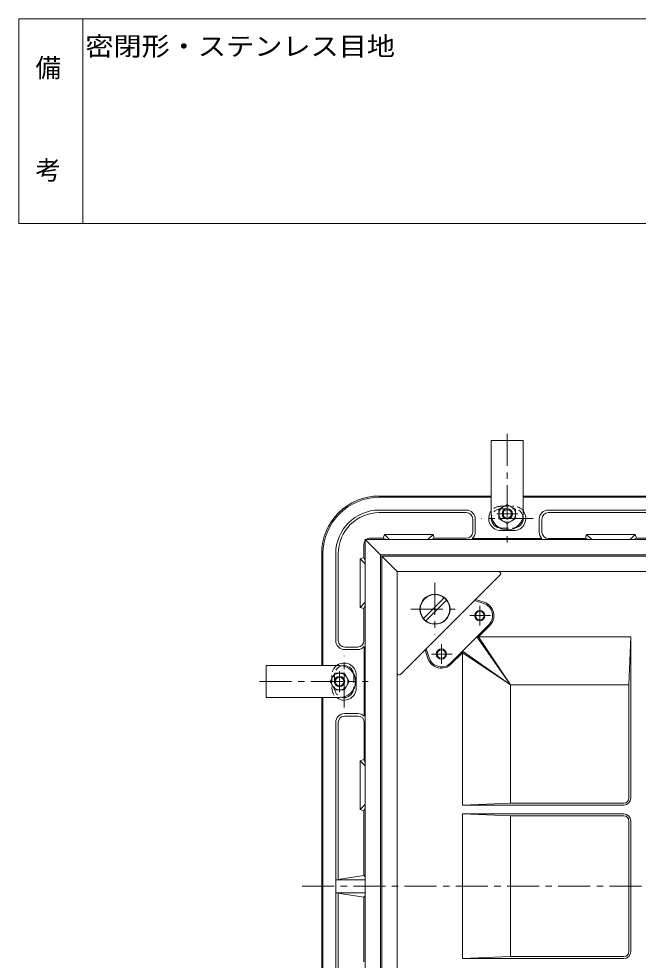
# Model space of a CAD drawing. Units: millimetres, scale not verified. Extents: x -959 to 890, y -689 to 698.
# Drawn here: x -959 to -475, y -38 to 698 of the extents above; entities that cross this region are included whole.
import ezdxf
from ezdxf.enums import TextEntityAlignment as Align

# ---------------------------------------------------------------- set-up
doc = ezdxf.new("R2010")
doc.units = ezdxf.units.MM
doc.header["$LTSCALE"] = 5
doc.linetypes.add('CHAIN1', pattern=[8, 5, -1, 1, -1])
doc.linetypes.add('DASHED1', pattern=[1.8, 1.2, -0.6])
for name, color, linetype, lineweight in [('A-0_通り芯', 3, 'Continuous', 9), ('A-1_ピット', 2, 'Continuous', 9), ('A-2_蓋', 6, 'DASHED1', 9), ('A-3_受枠', 4, 'Continuous', 9), ('A-A', 2, 'Continuous', 9), ('F-0_F-0ﾚｲﾔ', 7, 'Continuous', 9)]:
    doc.layers.add(name, color=color, linetype=linetype, lineweight=lineweight)
doc.layers.add('F-4_F-4ﾚｲﾔ', color=2, linetype='Continuous')
doc.layers.add('F-5_F-5ﾚｲﾔ', color=2, linetype='Continuous')
doc.styles.add('ＭＳ ゴシック', font='')
doc.styles.get('ＭＳ ゴシック').set_extended_font_data('MS Gothic')

msp = doc.modelspace()

# ---------------------------------------------------------------- linework, layer by layer
at = {"layer": 'A-0_通り芯'}
for p, q in [((-675.568, -238.338), (-675.568, 277.662)), ((-663.568, 265.662), (-675.568, 277.662)), ((-159.568, 277.662), (-675.568, 277.662)), ((-663.568, 265.662), (-663.568, -226.338)), ((-171.567, 265.662), (-663.568, 265.662)), ((-661.007, 185.223), (-583.128, 263.102)), ((-643.035, 228.962), (-626.868, 245.13)), ((-641.267, 227.195), (-625.1, 243.362)), ((-603.218, 243.012), (-595.994, 240.678)), ((-602.424, 243.806), (-595.686, 241.63)), ((-591.996, 224.091), (-621.997, 194.091)), ((-600.125, 214.548), (-591.29, 223.384)), ((-600.125, 214.548), (-601.425, 214.662)), ((-601.425, 214.662), (-575.133, 177.227)), ((-575.133, 177.227), (-600.125, 214.548)), ((-600.125, 214.548), (-481.067, 214.548)), ((-482.567, 177.227), (-481.067, 214.548)), ((-481.067, 88.662), (-481.067, 214.548)), ((-641.711, 204.518), (-639.535, 197.781)), ((-640.917, 205.313), (-638.583, 198.089)), ((-612.454, 202.22), (-621.289, 193.384)), ((-612.453, 202.22), (-612.568, 203.52)), ((-612.568, 203.52), (-575.133, 177.228)), ((-575.133, 177.228), (-612.453, 202.22)), ((-612.453, 202.22), (-612.453, 83.162)), ((-482.567, 177.227), (-575.133, 177.227)), ((-575.133, 177.227), (-575.133, 84.662)), ((-482.567, 88.662), (-482.567, 177.227)), ((-575.133, 84.662), (-612.453, 83.162)), ((-486.567, 83.162), (-612.453, 83.162)), ((-486.567, 84.662), (-575.133, 84.662)), ((-612.453, -36.838), (-612.453, 76.162)), ((-486.567, 76.162), (-612.453, 76.162)), ((-612.453, 76.162), (-575.133, 74.662)), ((-575.133, -35.338), (-575.133, 74.662)), ((-486.567, 74.662), (-575.133, 74.662)), ((-482.567, -31.338), (-482.567, 70.662)), ((-481.067, -31.338), (-481.067, 70.662)), ((-612.453, -36.838), (-575.133, -35.338)), ((-486.567, -35.338), (-575.133, -35.338)), ((-486.567, -36.838), (-612.453, -36.838))]:
    msp.add_line(p, q, dxfattribs=at)
at = {"layer": 'A-0_通り芯', "linetype": 'CHAIN1'}
for p, q in [((-634.068, 256.759), (-634.068, 216.562)), ((-653.015, 236.162), (-618.228, 236.162)), ((-599.068, 238.918), (-599.068, 223.556)), ((-606.904, 231.162), (-590.639, 231.162)), ((-629.067, 208.918), (-629.067, 193.556)), ((-636.903, 201.162), (-620.639, 201.162)), ((-737.739, 19.662), (-87.277, 19.662))]:
    msp.add_line(p, q, dxfattribs=at)
at = {"layer": 'A-0_通り芯'}
for centre, radius in [((-634.068, 236.162), 11.75), ((-634.068, 236.162), 11.5), ((-599.068, 231.162), 4), ((-599.068, 231.162), 3.324), ((-629.067, 201.162), 4), ((-629.067, 201.162), 3.324)]:
    msp.add_circle(centre, radius, dxfattribs=at)
for centre, radius, start, end in [((-584.189, 264.162), 1.5, 314.99866, 90), ((-599.068, 231.162), 10, 315, 72.09924), ((-599.068, 231.162), 11, 315, 72.09915), ((-629.067, 201.162), 11, 197.901, 315), ((-629.067, 201.162), 10, 197.90094, 315), ((-662.068, 186.284), 1.5, 180, 315.00267), ((-486.567, 88.662), 4, 270, 0), ((-486.567, 88.662), 5.5, 270, 0), ((-486.567, 70.662), 5.5, 0, 90), ((-486.567, 70.662), 4, 0, 90), ((-486.567, -31.338), 4, 270, 0), ((-486.567, -31.338), 5.5, 270, 0)]:
    msp.add_arc(centre, radius, start, end, dxfattribs=at)
at = {"layer": 'A-1_ピット', "linetype": 'CHAIN1'}
for p, q in [((-577.568, 373.162), (-577.568, 288.271)), ((-557.349, 307.162), (-597.737, 307.162)), ((-705.068, 159.444), (-705.068, 199.832)), ((-771.067, 179.662), (-686.176, 179.662))]:
    msp.add_line(p, q, dxfattribs=at)
at = {"layer": 'A-1_ピット'}
for p, q in [((-677.568, 324.662), (-590.068, 324.662)), ((-565.068, 324.662), (-270.068, 324.662)), ((-677.567, 323.662), (-590.068, 323.662)), ((-565.068, 323.662), (-270.068, 323.662)), ((-677.568, 313.662), (-609.568, 313.662)), ((-677.567, 311.662), (-609.568, 311.662)), ((-545.568, 313.662), (-289.567, 313.662)), ((-545.568, 311.662), (-422.886, 311.662)), ((-604.568, 296.662), (-604.568, 306.662)), ((-602.567, 306.662), (-602.567, 296.662)), ((-552.567, 306.662), (-552.567, 296.437)), ((-550.568, 296.437), (-550.568, 306.662)), ((-674.565, 291.662), (-673.567, 294.67)), ((-669.606, 290.662), (-673.567, 294.67)), ((-635.568, 294.67), (-673.567, 294.67)), ((-635.568, 294.67), (-639.529, 290.662)), ((-634.57, 291.662), (-635.568, 294.67)), ((-516.565, 291.662), (-515.568, 294.67)), ((-511.606, 290.662), (-515.568, 294.67)), ((-477.568, 294.67), (-515.568, 294.67)), ((-477.568, 294.67), (-481.529, 290.662)), ((-476.57, 291.662), (-477.568, 294.67)), ((-688.567, -251.338), (-688.567, 290.662)), ((-676.568, 278.662), (-688.567, 290.662)), ((-146.568, 290.662), (-688.567, 290.662)), ((-684.568, 291.662), (-674.565, 291.662)), ((-672.127, 290.662), (-674.565, 291.662)), ((-634.57, 291.662), (-637.006, 290.662)), ((-634.57, 291.662), (-609.568, 291.662)), ((-550.467, 291.436), (-604.91, 291.436)), ((-516.64, 291.437), (-545.568, 291.437)), ((-514.127, 290.662), (-516.565, 291.662)), ((-476.57, 291.662), (-479.006, 290.662)), ((-476.57, 291.662), (-426.067, 291.662)), ((-722.567, 192.162), (-722.567, 279.662)), ((-721.567, 192.162), (-721.567, 279.662)), ((-711.567, 279.662), (-711.567, 211.662)), ((-709.568, 279.662), (-709.568, 211.662)), ((-689.567, 286.662), (-689.567, 276.659)), ((-689.567, 276.659), (-692.576, 275.662)), ((-688.568, 271.701), (-692.576, 275.662)), ((-692.576, 237.662), (-692.576, 275.662)), ((-688.568, 274.221), (-689.567, 276.659)), ((-676.568, -239.338), (-676.568, 278.662)), ((-158.567, 278.662), (-676.568, 278.662)), ((-692.576, 237.662), (-688.568, 241.624)), ((-689.567, 236.665), (-692.576, 237.662)), ((-689.567, 236.665), (-688.568, 239.101)), ((-689.567, 236.665), (-689.567, 211.662)), ((-694.568, 206.662), (-704.567, 206.662)), ((-689.342, 152.561), (-689.342, 207.005)), ((-704.567, 204.662), (-694.568, 204.662)), ((-722.567, -127.838), (-722.567, 167.162)), ((-721.567, -127.838), (-721.567, 167.162)), ((-704.567, 154.662), (-694.342, 154.662)), ((-711.567, -108.338), (-711.567, 147.662)), ((-709.568, 147.662), (-709.568, 24.98)), ((-694.342, 152.662), (-704.567, 152.662)), ((-689.342, 118.734), (-689.342, 147.662)), ((-689.567, 118.659), (-692.576, 117.662)), ((-688.568, 116.221), (-689.567, 118.659)), ((-688.568, 113.701), (-692.576, 117.662)), ((-692.576, 79.662), (-692.576, 117.662)), ((-692.576, 79.662), (-688.568, 83.624)), ((-689.567, 78.665), (-688.568, 81.1)), ((-689.567, 78.665), (-692.576, 79.662)), ((-689.567, 78.665), (-689.567, 28.162)), ((-689.567, 28.162), (-711.567, 24.662)), ((-711.567, 24.662), (-688.567, 24.662)), ((-689.567, 28.162), (-688.567, 27.174)), ((-689.567, 11.162), (-711.567, 14.662)), ((-711.567, 14.662), (-688.567, 14.662)), ((-709.568, -108.338), (-709.568, 14.344)), ((-689.567, 11.162), (-688.567, 12.15)), ((-689.567, -39.341), (-689.567, 11.162))]:
    msp.add_line(p, q, dxfattribs=at)
for centre, radius, start, end in [((-677.568, 279.662), 45, 90, 180), ((-677.567, 279.662), 44, 90, 180), ((-677.568, 279.662), 34, 90, 180), ((-677.567, 279.662), 32, 90, 180), ((-609.568, 306.662), 7, 0, 90), ((-609.568, 306.662), 5, 0, 90), ((-545.568, 306.662), 7, 90, 180), ((-545.568, 306.662), 5, 90, 180), ((-609.568, 296.662), 5, 270, 0), ((-609.568, 296.662), 7, 311.70929, 0), ((-545.568, 296.437), 7, 180, 225.58559), ((-545.568, 296.437), 5, 180, 270), ((-684.568, 286.662), 5, 143.13055, 180), ((-684.568, 286.662), 5, 90, 126.86961), ((-704.567, 211.662), 7, 180, 270), ((-704.567, 211.662), 5, 180, 270), ((-694.568, 211.662), 5, 270, 0), ((-694.568, 211.662), 7, 270, 318.29071), ((-704.567, 147.662), 7, 90, 180), ((-694.342, 147.662), 7, 44.41441, 90), ((-704.567, 147.662), 5, 90, 180), ((-694.342, 147.662), 5, 0, 90)]:
    msp.add_arc(centre, radius, start, end, dxfattribs=at)
at = {"layer": 'A-2_蓋'}
for p, q in [((-582.568, 316.662), (-572.568, 316.662)), ((-582.568, 314.662), (-572.568, 314.662)), ((-582.568, 299.662), (-572.568, 299.662)), ((-714.567, 184.662), (-714.567, 174.662)), ((-712.568, 184.662), (-712.568, 174.662)), ((-697.568, 184.662), (-697.568, 174.662))]:
    msp.add_line(p, q, dxfattribs=at)
at = {"layer": 'A-2_蓋', "linetype": 'Continuous'}
for p, q in [((-582.568, 297.662), (-572.568, 297.662)), ((-695.568, 184.662), (-695.568, 174.662))]:
    msp.add_line(p, q, dxfattribs=at)
at = {"layer": 'A-2_蓋'}
for centre, radius, start, end in [((-582.568, 307.162), 9.5, 90, 142.13443), ((-572.568, 307.162), 9.5, 37.86395, 90), ((-582.568, 307.162), 7.5, 90, 168.2621), ((-572.568, 307.162), 7.5, 11.7379, 90), ((-582.568, 307.162), 7.5, 261.7187, 270), ((-572.568, 307.162), 7.5, 270, 278.2813), ((-705.068, 184.662), 9.5, 127.86557, 180), ((-705.068, 184.662), 7.5, 101.7379, 180), ((-705.068, 184.662), 7.5, 0, 8.2813), ((-705.068, 174.662), 9.5, 180, 232.13605), ((-705.068, 174.662), 7.5, 180, 258.2621), ((-705.068, 174.662), 7.5, 351.7187, 0)]:
    msp.add_arc(centre, radius, start, end, dxfattribs=at)
at = {"layer": 'A-2_蓋', "linetype": 'Continuous'}
for centre, radius, start, end in [((-582.568, 307.162), 9.5, 142.13443, 270), ((-572.568, 307.162), 9.5, 270, 37.86395), ((-582.568, 307.162), 7.5, 168.2621, 261.7187), ((-572.568, 307.162), 7.5, 278.2813, 11.7379), ((-705.068, 184.662), 9.5, 0, 127.86557), ((-705.068, 184.662), 7.5, 8.2813, 101.7379), ((-705.068, 174.662), 9.5, 232.13605, 0), ((-705.068, 174.662), 7.5, 258.2621, 351.7187)]:
    msp.add_arc(centre, radius, start, end, dxfattribs=at)
at = {"layer": 'A-3_受枠'}
for p, q in [((-590.068, 368.162), (-590.068, 310.662)), ((-565.068, 368.162), (-590.068, 368.162)), ((-565.068, 368.162), (-565.068, 310.662)), ((-766.067, 192.162), (-708.567, 192.162)), ((-766.067, 167.162), (-766.067, 192.162)), ((-766.067, 167.162), (-708.567, 167.162))]:
    msp.add_line(p, q, dxfattribs=at)
for centre, start, end in [((-577.568, 310.662), 180, 0), ((-708.567, 179.662), 270, 90)]:
    msp.add_arc(centre, 12.5, start, end, dxfattribs=at)
at = {"layer": 'A-A'}
for p, q in [((-577.568, 318.162), (-584.068, 314.409)), ((-584.068, 314.409), (-584.068, 306.915)), ((-577.568, 303.162), (-584.068, 306.915)), ((-577.568, 303.162), (-571.067, 306.915)), ((-716.067, 179.662), (-712.315, 186.162)), ((-712.315, 186.162), (-704.82, 186.162)), ((-701.067, 179.662), (-704.82, 186.162)), ((-701.067, 179.662), (-704.82, 173.162))]:
    msp.add_line(p, q, dxfattribs=at)
at = {"layer": 'A-A', "linetype": 'CHAIN1'}
for p, q in [((-569.355, 310.662), (-585.67, 310.662)), ((-708.567, 171.45), (-708.567, 187.764))]:
    msp.add_line(p, q, dxfattribs=at)
at = {"layer": 'A-A'}
for points in [[(-577.568, 318.162), (-571.067, 314.409), (-571.067, 306.915)], [(-716.067, 179.662), (-712.315, 173.162), (-704.82, 173.162)]]:
    msp.add_lwpolyline(points, dxfattribs=at)
for centre, radius in [((-577.568, 310.656), 6.5), ((-577.568, 310.662), 4), ((-577.568, 310.662), 3.324), ((-708.562, 179.662), 6.5), ((-708.567, 179.662), 4), ((-708.567, 179.662), 3.324)]:
    msp.add_circle(centre, radius, dxfattribs=at)
at = {"layer": 'F-0_F-0ﾚｲﾔ'}
for p, q in [((-959.167, 537.612), (-959.167, 697.613)), ((-84.167, 697.613), (-959.167, 697.613)), ((-909.167, 537.612), (-909.167, 697.613)), ((-84.167, 537.612), (-959.167, 537.612))]:
    msp.add_line(p, q, dxfattribs=at)

# ---------------------------------------------------------------- texts
at = {"layer": 'F-4_F-4ﾚｲﾔ', "style": 'ＭＳ ゴシック'}
for s, p in [('備', (-946.205, 647.612)), ('考', (-946.205, 567.612))]:
    msp.add_text(s, height=14.66, dxfattribs=at).set_placement(p, align=Align.BOTTOM_LEFT)
at = {"layer": 'F-5_F-5ﾚｲﾔ', "style": 'ＭＳ ゴシック', "width": 1.1}
msp.add_text('密閉形・ステンレス目地', height=14.66, dxfattribs=at).set_placement((-907.235, 664.435), align=Align.BOTTOM_LEFT)

doc.saveas('drawing.dxf')
